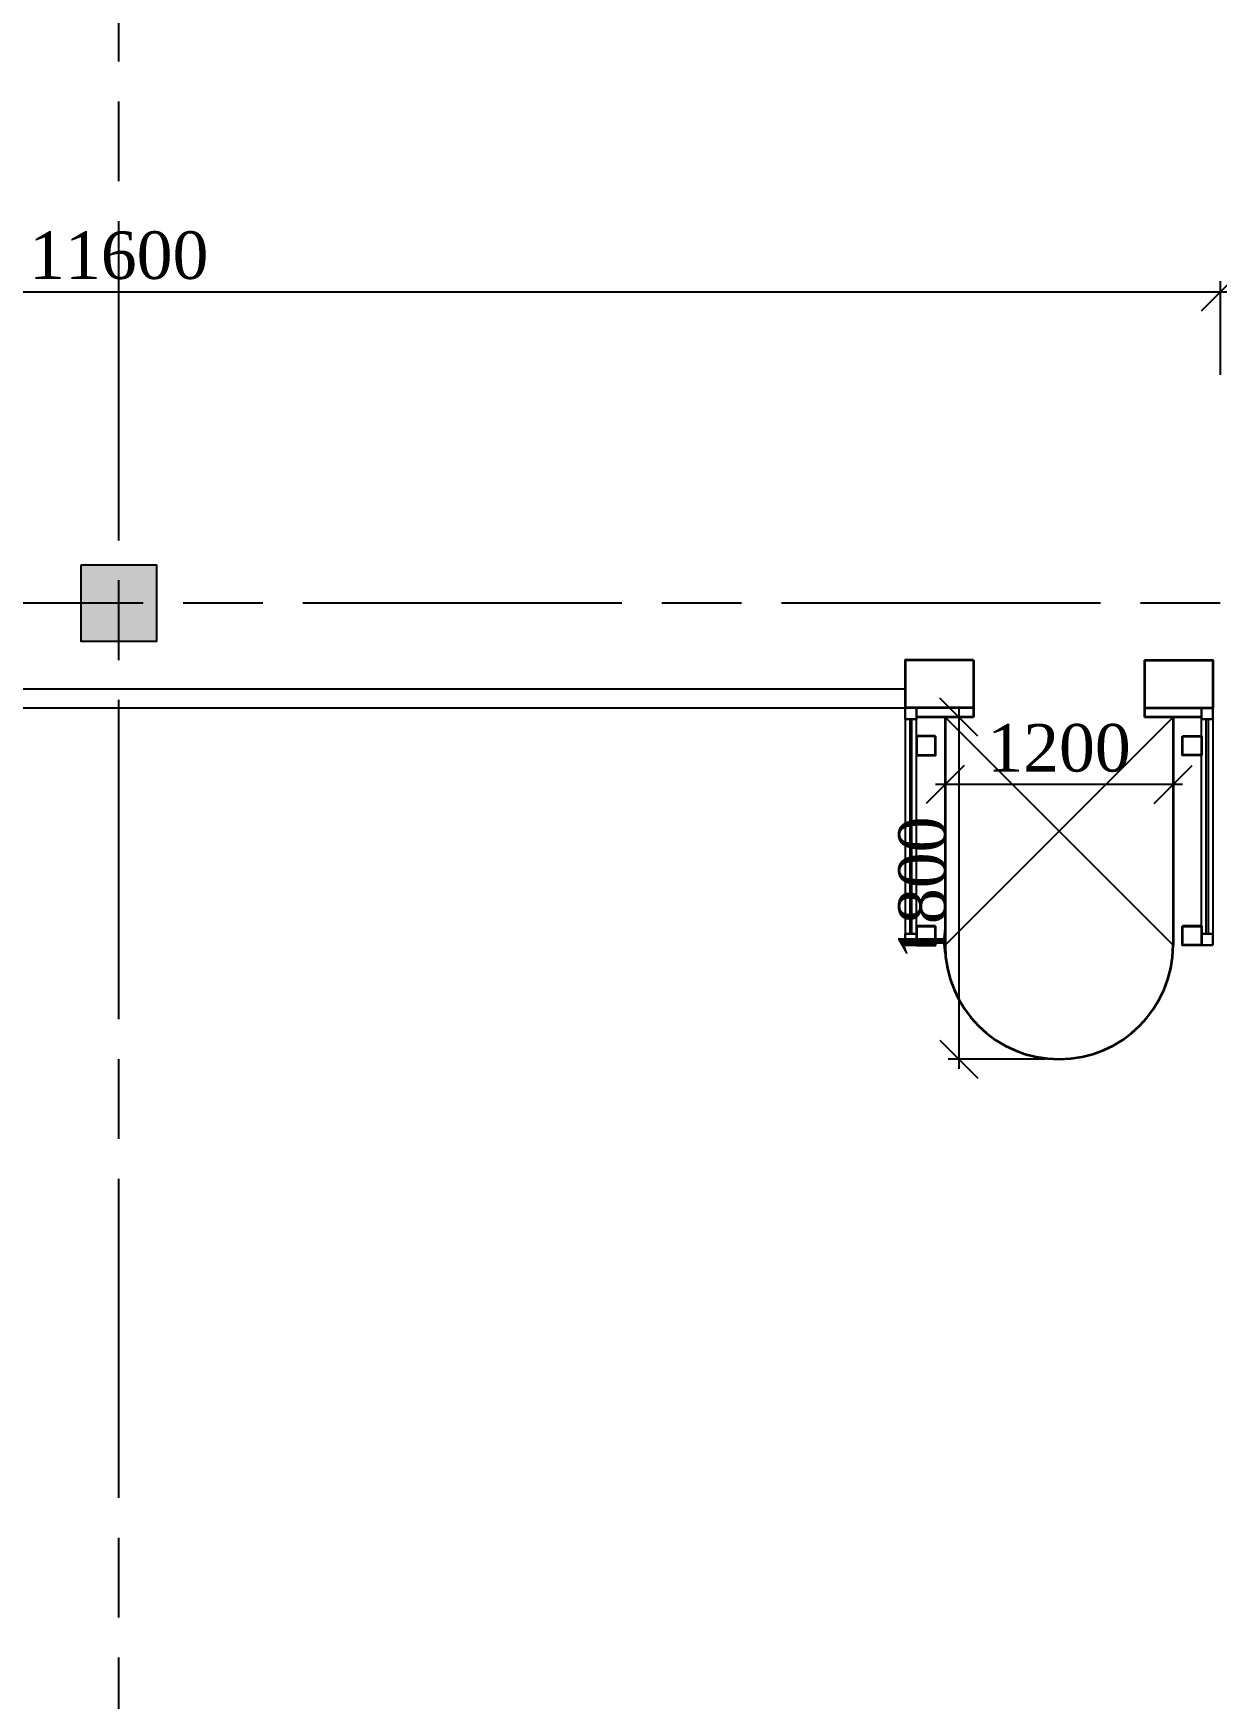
# Model space of a CAD drawing. Header units: inches. Extents: x 2870606 to 3671143, y -733551 to -473558.
# Drawn here: x 3481902 to 3488132, y -518189 to -509423 of the extents above; entities that cross this region are included whole.
import ezdxf

# ---------------------------------------------------------------- set-up
doc = ezdxf.new("R2010")
doc.units = ezdxf.units.IN
doc.header["$MEASUREMENT"] = 0
doc.linetypes.add('ACAD_ISO08W100', pattern=[36, 24, -3, 6, -3])
doc.layers.add('A_Windows', color=160, linetype='Continuous')
doc.styles.add('J~stule', font='dutch.ttf')
doc.linetypes.add('FENCELINE1', pattern='A,0.25,-0.1,[133,ltypeshp.shx,S=0.1,R=0,X=-0.1,Y=0],-0.1,1', length=1.45)
doc.dimstyles.new('J~style', dxfattribs={"dimscale": 100, "dimtxt": 2.5, "dimasz": 2, "dimexe": 0.55, "dimexo": 0.725, "dimtad": 1, "dimdec": 0, "dimdsep": 46, "dimtxsty": 'J~stule', "dimblk": 'OBLIQUE', "dimcen": 2, "dimdle": 0.5, "dimadec": 0, "dimazin": 0, "dimtfac": 1, "dimtdec": 0, "dimtmove": 0, "dimatfit": 3, "dimfxl": 1, "dimarcsym": 0})

# ---------------------------------------------------------------- blocks, each defined once
blk = doc.blocks.new('_Oblique')
at = {"color": 0, "linetype": 'ByBlock', "lineweight": -2}
blk.add_line((-0.5, -0.5), (0.5, 0.5), dxfattribs=at)
blk = doc.blocks.new('*D772')
at = {"color": 0, "lineweight": -2, "transparency": 16777216}
for p, q in [((3476502.3, -510783.6), (3488202.3, -510783.6)), ((3476552.3, -511221.3), (3476552.3, -510728.6)), ((3488152.3, -511221.3), (3488152.3, -510728.6))]:
    blk.add_line(p, q, dxfattribs=at)
at = {"layer": 'Defpoints', "color": 0, "lineweight": 35, "transparency": 16777216}
for p in [(3488152.3, -510783.6), (3476552.3, -511293.8), (3488152.3, -511293.8)]:
    blk.add_point(p, dxfattribs=at)
at = {"color": 0, "lineweight": -2, "transparency": 16777216, "xscale": 200, "yscale": 200, "zscale": 200, "rotation": 180}
blk.add_blockref('_Oblique', (3476552.3, -510783.6), dxfattribs=at)
at = {"color": 0, "lineweight": -2, "transparency": 16777216, "xscale": 200, "yscale": 200, "zscale": 200}
blk.add_blockref('_Oblique', (3488152.3, -510783.6), dxfattribs=at)
at = {"color": 0, "transparency": 16777216, "insert": (3482352.3, -510592.8), "char_height": 250, "attachment_point": 5, "style": 'J~stule'}
blk.add_mtext('11600', dxfattribs=at)
blk = doc.blocks.new('*U54')
at = {"color": 7, "lineweight": 30}
for points in [[(0, 60), (60, 60), (60, 0), (0, 0)], [(1250, 60), (1190, 60), (1190, 0), (1250, 0)]]:
    blk.add_lwpolyline(points, close=True, dxfattribs=at)
at = {"color": 4, "lineweight": 25}
for points in [[(60, 60), (1190, 60), (1190, 0), (60, 0)], [(60, 35), (1190, 35), (1190, 25), (60, 25)]]:
    blk.add_lwpolyline(points, close=True, dxfattribs=at)
blk = doc.blocks.new('*U53')
at = {"color": 7, "lineweight": 30}
for points in [[(0, 60), (60, 60), (60, 0), (0, 0)], [(1250, 60), (1190, 60), (1190, 0), (1250, 0)]]:
    blk.add_lwpolyline(points, close=True, dxfattribs=at)
at = {"color": 4, "lineweight": 25}
for points in [[(60, 60), (1190, 60), (1190, 0), (60, 0)], [(60, 35), (1190, 35), (1190, 25), (60, 25)]]:
    blk.add_lwpolyline(points, close=True, dxfattribs=at)
blk = doc.blocks.new('*D804')
at = {"color": 0, "lineweight": -2, "transparency": 16777216}
for p, q in [((3487952.3, -513376.6), (3486652.3, -513376.6)), ((3486702.3, -513421.9), (3486702.3, -513431.6)), ((3487902.3, -513421.9), (3487902.3, -513431.6))]:
    blk.add_line(p, q, dxfattribs=at)
at = {"layer": 'Defpoints', "color": 0, "lineweight": 35, "transparency": 16777216}
for p in [(3486702.3, -513349.4), (3486702.3, -513376.6), (3487902.3, -513349.4)]:
    blk.add_point(p, dxfattribs=at)
at = {"color": 0, "lineweight": -2, "transparency": 16777216, "xscale": 200, "yscale": 200, "zscale": 200, "rotation": 180}
blk.add_blockref('_Oblique', (3486702.3, -513376.6), dxfattribs=at)
at = {"color": 0, "lineweight": -2, "transparency": 16777216, "xscale": 200, "yscale": 200, "zscale": 200}
blk.add_blockref('_Oblique', (3487902.3, -513376.6), dxfattribs=at)
at = {"color": 0, "transparency": 16777216, "insert": (3487302.3, -513185.7), "char_height": 250, "attachment_point": 5, "style": 'J~stule'}
blk.add_mtext('1200', dxfattribs=at)
blk = doc.blocks.new('*D805')
at = {"color": 0, "lineweight": -2, "transparency": 16777216}
for p, q in [((3486774.3, -512973.1), (3486774.3, -514873.1)), ((3486624.8, -513023.1), (3486829.3, -513023.1)), ((3487229.8, -514823.1), (3486719.3, -514823.1))]:
    blk.add_line(p, q, dxfattribs=at)
at = {"layer": 'Defpoints', "color": 0, "lineweight": 35, "transparency": 16777216}
for p in [(3486552.3, -513023.1), (3486774.3, -514823.1), (3487302.3, -514823.1)]:
    blk.add_point(p, dxfattribs=at)
at = {"color": 0, "lineweight": -2, "transparency": 16777216, "xscale": 200, "yscale": 200, "zscale": 200}
for p, rotation in [((3486774.3, -513023.1), 90), ((3486774.3, -514823.1), 270)]:
    blk.add_blockref('_Oblique', p, dxfattribs=dict(at, rotation=rotation))
at = {"color": 0, "transparency": 16777216, "insert": (3486583.3, -513923.1), "char_height": 250, "attachment_point": 5, "rotation": 90, "style": 'J~stule'}
blk.add_mtext('1800', dxfattribs=at)

msp = doc.modelspace()

# ---------------------------------------------------------------- hatches: boundary and pattern name
h = msp.add_hatch(color=256)
h.dxf.hatch_style = 1
h.paths.add_polyline_path([(3482552.3, -512623.13), (3482552.3, -512223.13), (3482152.3, -512223.13), (3482152.3, -512623.13)])

# ---------------------------------------------------------------- linework, layer by layer
at = {"color": 252, "linetype": 'ACAD_ISO08W100', "ltscale": 70}
for p, q in [((3482352.3, -524692.02), (3482352.3, -496403.85)), ((3515241.22, -512423.13), (3449347.53, -512423.13))]:
    msp.add_line(p, q, dxfattribs=at)
at = {"lineweight": 35}
for p, q in [((3486852.3, -512723.13), (3486852.3, -513023.13)), ((3487752.3, -512723.13), (3487752.3, -513023.13)), ((3486852.3, -512973.13), (3486492.3, -512973.13)), ((3487752.3, -512973.13), (3488112.3, -512973.13)), ((3486552.3, -514123.13), (3486652.3, -514123.13)), ((3486652.3, -514223.13), (3486652.3, -514123.13)), ((3488052.3, -514123.13), (3487952.3, -514123.13)), ((3486552.3, -514223.13), (3486652.3, -514223.13)), ((3488052.3, -514223.13), (3487952.3, -514223.13))]:
    msp.add_line(p, q, dxfattribs=at)
at = {"linetype": 'FENCELINE1', "ltscale": 200}
msp.add_line((3478212.3, -512873.13), (3486492.3, -512873.13), dxfattribs=at)
for p, q in [((3478212.3, -512973.13), (3486492.3, -512973.13)), ((3487902.3, -514223.13), (3486702.3, -513023.13)), ((3487902.3, -513023.13), (3486702.3, -514223.13))]:
    msp.add_line(p, q)
at = {"color": 4, "lineweight": 35}
for p, q in [((3486852.3, -513023.13), (3486552.3, -513023.13)), ((3486702.3, -513023.13), (3486702.3, -514223.13)), ((3488052.3, -513023.13), (3487752.3, -513023.13)), ((3487902.3, -513023.13), (3487902.3, -514223.13))]:
    msp.add_line(p, q, dxfattribs=at)
msp.add_lwpolyline([(3482152.3, -512223.13), (3482152.3, -512623.13), (3482552.3, -512623.13), (3482552.3, -512223.13)], close=True)
at = {"lineweight": 35}
for points in [[(3486852.3, -512723.13), (3486492.3, -512723.13), (3486492.3, -512973.13)], [(3487752.3, -512723.13), (3488112.3, -512723.13), (3488112.3, -512973.13)]]:
    msp.add_lwpolyline(points, dxfattribs=at)
for points in [[(3486652.3, -513123.13), (3486552.3, -513123.13), (3486552.3, -513223.13), (3486652.3, -513223.13)], [(3487952.3, -513123.13), (3488052.3, -513123.13), (3488052.3, -513223.13), (3487952.3, -513223.13)], [(3486652.3, -514123.13), (3486552.3, -514123.13), (3486552.3, -514223.13), (3486652.3, -514223.13)], [(3487952.3, -514123.13), (3488052.3, -514123.13), (3488052.3, -514223.13), (3487952.3, -514223.13)]]:
    msp.add_lwpolyline(points, close=True, dxfattribs=at)
at = {"color": 4, "lineweight": 35}
msp.add_arc((3487302.3, -514223.13), 600, 180.000039, 0, dxfattribs=at)

# ---------------------------------------------------------------- block references
at = {"layer": 'A_Windows', "color": 5, "lineweight": 30, "xscale": -1, "rotation": 89.99998460706348}
msp.add_blockref('*U54', (3486552.3, -512973.13), dxfattribs=at)
at = {"layer": 'A_Windows', "color": 5, "lineweight": 30, "rotation": 270.0000153929365}
msp.add_blockref('*U53', (3488052.3, -512973.13), dxfattribs=at)

# ---------------------------------------------------------------- dimensions: what is measured, and where the dimension line sits
dim = msp.add_linear_dim(base=(3488152.3, -510783.64), p1=(3476552.3, -511293.77), p2=(3488152.3, -511293.77), dimstyle='J~style', override={"dimdec": 1, "dimtdec": 1})
dim.commit()
dim.dimension.update_dxf_attribs({"geometry": '*D772', "text_midpoint": (3482352.3, -510592.76)})
for base, p1, p2, angle, picture, middle in [((3486774.33, -514823.13), (3486552.3, -513023.13), (3487302.3, -514823.13), 90, '*D805', (3486583.28, -513923.13)), ((3486702.3, -513376.57), (3487902.3, -513349.4), (3486702.3, -513349.4), 180, '*D804', (3487302.3, -513185.69))]:
    dim = msp.add_linear_dim(base=base, p1=p1, p2=p2, angle=angle, dimstyle='J~style', override={"dimdec": 1, "dimtdec": 1})
    dim.commit()
    dim.dimension.update_dxf_attribs({"geometry": picture, "text_midpoint": middle})

doc.saveas('drawing.dxf')
